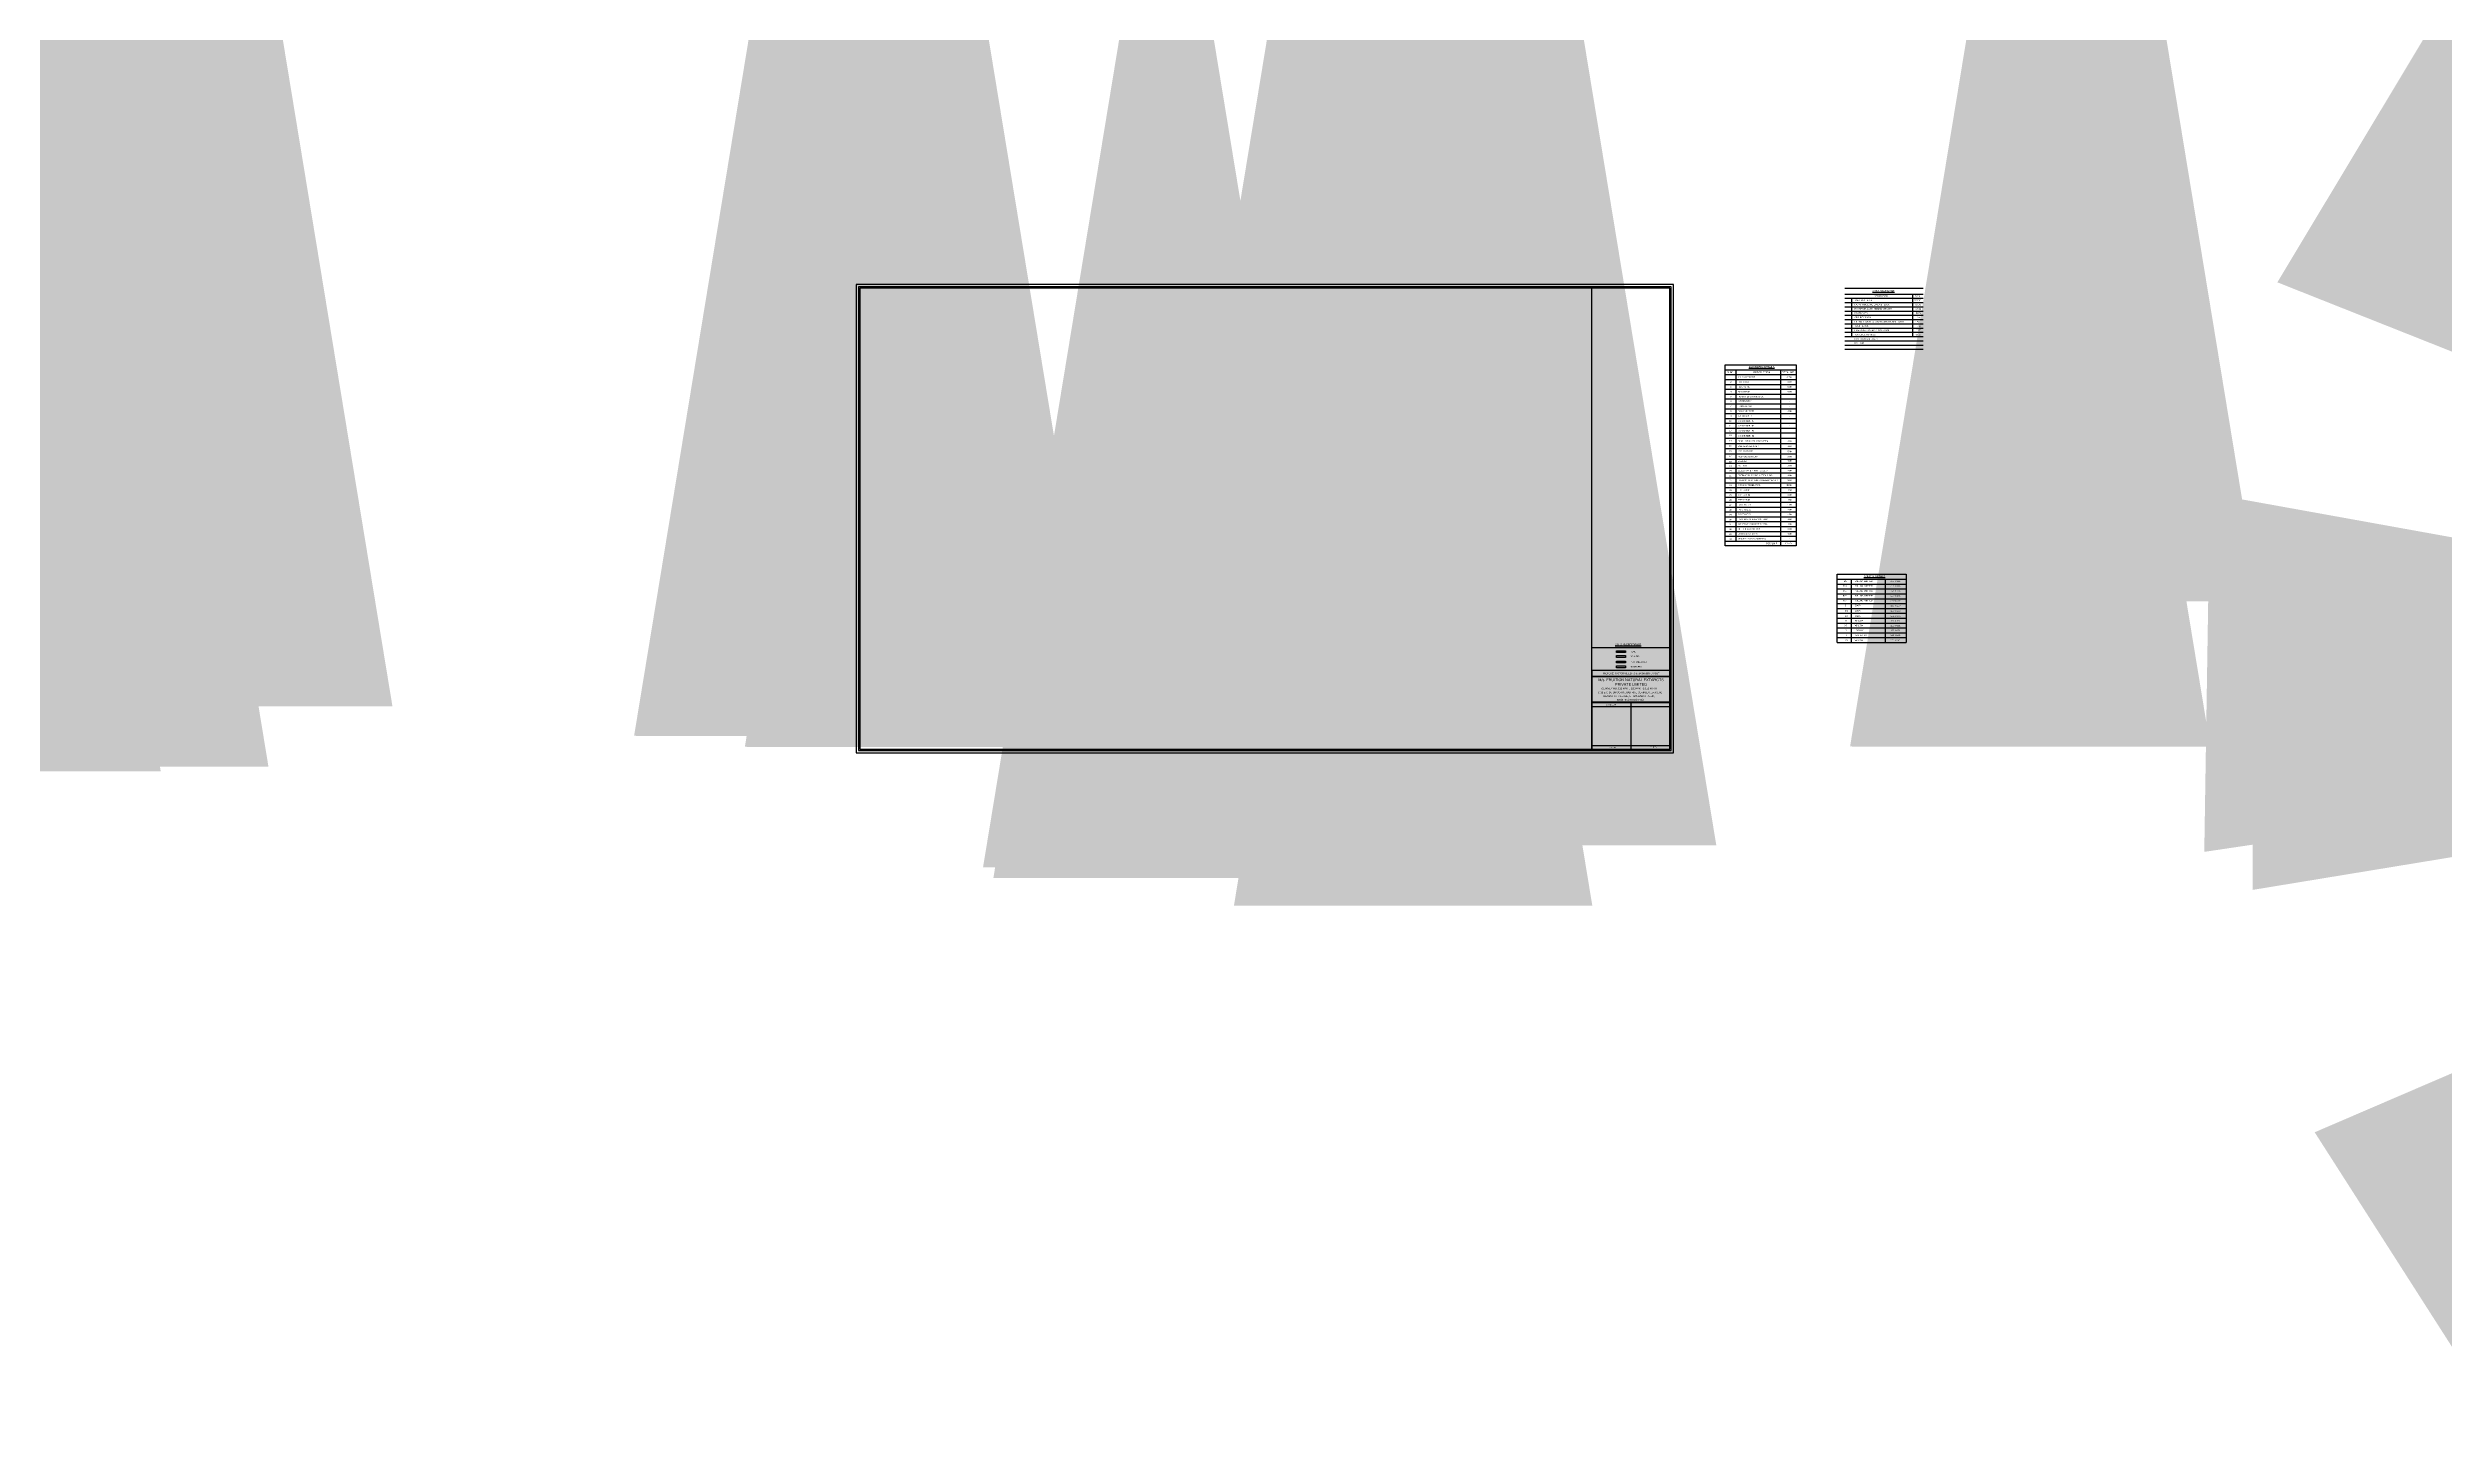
# Model space of a CAD drawing. Header units: metres. Extents: x 0 to 11269, y -5244 to -4054.
# Drawn here: x 10198.3 to 10638, y -5168.1 to -4913.7 of the extents above; entities that cross this region are included whole.
import ezdxf
from ezdxf.enums import TextEntityAlignment as Align

# ---------------------------------------------------------------- set-up
doc = ezdxf.new("R2010")
doc.units = ezdxf.units.M
doc.header["$MEASUREMENT"] = 0
for name, color, linetype in [('2CON', 5, 'Continuous'), ('3CON', 3, 'Continuous'), ('BOUNDARY', 6, 'Continuous'), ('DIM', 3, 'Continuous')]:
    doc.layers.add(name, color=color, linetype=linetype)
doc.styles.get("Standard").update_dxf_attribs({"font": 'arial.ttf'})
doc.dimstyles.new('300', dxfattribs={"dimscale": 0.1, "dimtxt": 500, "dimasz": 2000, "dimexe": 400, "dimexo": 1500, "dimgap": 0, "dimtad": 1, "dimlfac": 0.001, "dimzin": 0, "dimdsep": 46, "dimtxsty": 'Standard', "dimcen": 800, "dimse1": 1, "dimse2": 1, "dimclrd": 1, "dimclre": 5, "dimclrt": 3, "dimadec": 0, "dimazin": 0, "dimtfac": 1, "dimtix": 1, "dimtofl": 0, "dimtmove": 1, "dimatfit": 3, "dimfxl": 0, "dimtolj": 1, "dimtzin": 0, "dimarcsym": 0})
doc.dimstyles.new('GG', dxfattribs={"dimscale": 0.1, "dimtxt": 2000, "dimasz": 2000, "dimexe": 400, "dimexo": 1500, "dimgap": 0.08, "dimtad": 1, "dimlfac": 0.001, "dimzin": 0, "dimdsep": 46, "dimtxsty": 'Standard', "dimcen": 800, "dimse1": 1, "dimse2": 1, "dimclrd": 1, "dimclre": 5, "dimclrt": 3, "dimadec": 0, "dimazin": 0, "dimtfac": 1, "dimtix": 1, "dimtofl": 0, "dimtmove": 0, "dimatfit": 3, "dimfxl": 0, "dimtolj": 1, "dimtzin": 0, "dimarcsym": 0})

msp = doc.modelspace()

# ---------------------------------------------------------------- linework, layer by layer
at = {"color": 3}
for p, q in [((10481.61799, -5033.8256), (10481.61799, -5029.0718)), ((10481.61799, -5029.0718), (10495.85602, -5029.0718)), ((10495.85602, -5029.0718), (10495.85602, -5033.8256)), ((10495.85602, -5033.8256), (10481.61799, -5033.8256))]:
    msp.add_line(p, q, dxfattribs=at)
at = {"layer": '2CON'}
for points in [[(10486.09564, -5024.35019), (10487.79745, -5024.35019), (10487.79745, -5024.69651), (10486.09564, -5024.69651)], [(10486.09564, -5025.24039), (10487.79745, -5025.24039), (10487.79745, -5025.5867), (10486.09564, -5025.5867)], [(10486.09564, -5026.2564), (10487.79745, -5026.2564), (10487.79745, -5026.60272), (10486.09564, -5026.60272)], [(10486.09564, -5027.14694), (10487.79745, -5027.14694), (10487.79745, -5027.49326), (10486.09564, -5027.49326)]]:
    msp.add_lwpolyline(points, close=True, dxfattribs=at)
at = {"layer": '3CON'}
for p, q in [((10481.57549, -5027.94257), (10495.89852, -5027.94257)), ((10481.57549, -5029.0293), (10495.89852, -5029.0293)), ((10481.57549, -5033.8681), (10495.89852, -5033.8681)), ((10488.737, -5033.8681), (10488.737, -5042.441)), ((10481.57549, -5034.59502), (10495.89852, -5034.59502)), ((10481.57549, -5041.7797), (10495.89852, -5041.7797)), ((10481.57549, -5042.441), (10495.89852, -5042.441))]:
    msp.add_line(p, q, dxfattribs=at)
at = {"layer": 'DIM', "color": 2, "linetype": 'ByBlock', "ltscale": 100}
for p, q in [((10481.57549, -5042.441), (10481.57549, -4957.801)), ((10528.04229, -4957.801), (10542.36533, -4957.801)), ((10528.04229, -4958.88458), (10542.36533, -4958.88458)), ((10528.04229, -4959.6655), (10542.36533, -4959.6655)), ((10529.26088, -4959.6655), (10529.26088, -4966.69382)), ((10540.43876, -4958.88458), (10540.43876, -4966.69382)), ((10528.04229, -4960.44643), (10542.36533, -4960.44643)), ((10528.04229, -4961.22735), (10542.36533, -4961.22735)), ((10528.04229, -4962.00828), (10542.36533, -4962.00828)), ((10528.04229, -4962.7892), (10542.36533, -4962.7892)), ((10528.04229, -4963.57013), (10542.36533, -4963.57013)), ((10528.04229, -4964.35105), (10542.36533, -4964.35105)), ((10528.04229, -4965.13197), (10542.36533, -4965.13197)), ((10528.04229, -4965.9129), (10542.36533, -4965.9129)), ((10528.04229, -4966.69382), (10542.36533, -4966.69382)), ((10528.04229, -4967.47475), (10542.36533, -4967.47475)), ((10528.04229, -4968.25567), (10542.36533, -4968.25567)), ((10506.03075, -4971.85556), (10519.09997, -4971.85556)), ((10506.03075, -4972.78964), (10519.09997, -4972.78964)), ((10507.99313, -4972.78964), (10507.99313, -5004.23726)), ((10516.22283, -4972.78964), (10516.22283, -5005.12976)), ((10528.04229, -4969.0366), (10542.36533, -4969.0366)), ((10506.03075, -4973.68214), (10519.09997, -4973.68214)), ((10506.03075, -4974.57464), (10519.09997, -4974.57464)), ((10506.03075, -4975.46714), (10519.09997, -4975.46714)), ((10506.03075, -4976.35964), (10519.09997, -4976.35964)), ((10506.03075, -4976.35964), (10519.09997, -4976.35964)), ((10506.03075, -4977.25214), (10519.09997, -4977.25214)), ((10506.03075, -4977.25214), (10519.09997, -4977.25214)), ((10506.03075, -4978.14464), (10519.09997, -4978.14464)), ((10506.03075, -4978.14464), (10519.09997, -4978.14464)), ((10506.03075, -4979.03714), (10519.09997, -4979.03714)), ((10506.03075, -4979.03714), (10519.09997, -4979.03714)), ((10506.03075, -4979.92964), (10519.09997, -4979.92964)), ((10506.03075, -4980.82214), (10519.09997, -4980.82214)), ((10506.03075, -4981.71464), (10519.09997, -4981.71464)), ((10506.03075, -4982.60714), (10519.09997, -4982.60714)), ((10506.03075, -4982.60714), (10519.09997, -4982.60714)), ((10506.03075, -4983.49964), (10519.09997, -4983.49964)), ((10506.03075, -4983.49964), (10519.09997, -4983.49964)), ((10506.03075, -4984.39214), (10519.09997, -4984.39214)), ((10506.03075, -4984.39214), (10519.09997, -4984.39214)), ((10506.03075, -4985.35468), (10519.09997, -4985.35468)), ((10506.03075, -4986.31164), (10519.09997, -4986.31164)), ((10506.03075, -4987.26861), (10519.09997, -4987.26861)), ((10506.03075, -4988.22557), (10519.09997, -4988.22557)), ((10506.03075, -4989.18254), (10519.09997, -4989.18254)), ((10506.03075, -4989.94611), (10519.09997, -4989.94611)), ((10506.03075, -4990.83861), (10519.09997, -4990.83861)), ((10506.03075, -4991.73111), (10519.09997, -4991.73111)), ((10506.03075, -4992.62361), (10519.09997, -4992.62361)), ((10506.03075, -4993.51611), (10519.09997, -4993.51611)), ((10506.03075, -4994.40861), (10519.09997, -4994.40861)), ((10506.03075, -4995.30111), (10519.09997, -4995.30111)), ((10506.03075, -4996.19361), (10519.09997, -4996.19361)), ((10506.03075, -4997.08611), (10519.09997, -4997.08611)), ((10506.03075, -4997.98976), (10519.09997, -4997.98976)), ((10506.03075, -4998.88226), (10519.09997, -4998.88226)), ((10506.03075, -4999.77476), (10519.09997, -4999.77476)), ((10506.03075, -5000.66726), (10519.09997, -5000.66726)), ((10506.03075, -5001.55976), (10519.09997, -5001.55976)), ((10506.03075, -5002.45226), (10519.09997, -5002.45226)), ((10506.03075, -5003.34476), (10519.09997, -5003.34476)), ((10506.03075, -5004.23726), (10519.09997, -5004.23726)), ((10526.59205, -5010.28369), (10539.28401, -5010.28369)), ((10526.59205, -5022.84002), (10526.59205, -5010.28369)), ((10526.59205, -5011.23752), (10539.28401, -5011.23752)), ((10526.59205, -5012.13002), (10539.28401, -5012.13002)), ((10529.24446, -5022.84002), (10529.24446, -5011.23752)), ((10535.49624, -5022.84002), (10535.49624, -5011.23752)), ((10539.28401, -5010.28369), (10539.28401, -5022.84002)), ((10526.59205, -5013.02252), (10539.28401, -5013.02252)), ((10526.59205, -5013.91502), (10539.28401, -5013.91502)), ((10526.59205, -5014.80752), (10539.28401, -5014.80752)), ((10526.59205, -5015.70002), (10539.28401, -5015.70002)), ((10526.59205, -5015.70002), (10539.28401, -5015.70002)), ((10526.59205, -5016.59252), (10539.28401, -5016.59252)), ((10526.59205, -5017.48502), (10539.28401, -5017.48502)), ((10526.59205, -5018.37752), (10539.28401, -5018.37752)), ((10526.59205, -5019.27002), (10539.28401, -5019.27002)), ((10526.59205, -5020.16252), (10539.28401, -5020.16252)), ((10526.59205, -5021.05502), (10539.28401, -5021.05502)), ((10481.57549, -5023.77315), (10495.89852, -5023.77315)), ((10526.59205, -5021.94752), (10539.28401, -5021.94752)), ((10526.59205, -5022.84002), (10539.28401, -5022.84002)), ((10526.59205, -5022.84002), (10539.28401, -5022.84002))]:
    msp.add_line(p, q, dxfattribs=at)
at = {"layer": 'DIM', "color": 4, "linetype": 'ByBlock', "ltscale": 100}
msp.add_line((10481.57549, -5027.94257), (10481.57549, -5042.441), dxfattribs=at)
at = {"layer": 'DIM', "color": 2, "linetype": 'ByBlock', "ltscale": 100}
for points in [[(10346.57852, -4957.121), (10346.57852, -5043.121), (10496.57852, -5043.121), (10496.57852, -4957.121)], [(10347.02852, -4957.571), (10347.02852, -5042.671), (10496.12852, -5042.671), (10496.12852, -4957.571)], [(10347.25852, -4957.801), (10347.25852, -5042.441), (10495.89852, -5042.441), (10495.89852, -4957.801)], [(10506.03075, -4971.85556), (10519.09997, -4971.85556), (10519.09997, -5005.12976), (10506.03075, -5005.12976)]]:
    msp.add_lwpolyline(points, close=True, dxfattribs=at)

# ---------------------------------------------------------------- texts
at = {"color": 3, "linetype": 'Continuous'}
for s, height, p in [('DESCRIPTION', 0.25, (10533.43688, -4959.39292)), ('SQ.M', 0.25, (10540.933, -4959.39292)), ('TOTAL PLOT AREA', 0.25, (10529.81802, -4960.17385)), ('SECURITY ROOM', 0.25, (10529.81802, -4963.31371)), ('FACTORY BUILDING GROUND FLOOR', 0.25, (10529.81802, -4960.94865)), ('FACTORY BUILDING MEZZANINE FLOOR', 0.25, (10529.81802, -4961.72957)), ('BOILER SHED', 0.25, (10529.81802, -4962.51049)), ('EB PANEL ROOM, DG ROOM & MAINTENANCE ROOM', 0.25, (10529.81802, -4964.08475)), ('9267.30', 0.25, (10540.76107, -4960.1338)), ('391.05', 0.25, (10540.95643, -4960.94865)), ('159.24', 0.25, (10540.96077, -4961.72957)), ('139.65', 0.25, (10540.96371, -4964.0903)), ('103.51', 0.25, (10541.00343, -4962.49902)), ('  6.67', 0.25, (10541.16485, -4963.26603)), ('TOILET BLOCK', 0.25, (10529.81802, -4964.8643)), ('TOTAL BUILT UP AREA', 0.25, (10529.81802, -4966.4505)), ('FIRE HYDRANT SUMP & PUMP ROOM', 0.25, (10529.81802, -4965.65085)), ('PLOT COVERAGE - 8.97 %%%', 0.25, (10529.81802, -4967.27135)), ('F.S.I - 0.09', 0.25, (10529.81802, -4968.0199)), ('831.37', 0.25, (10540.96399, -4966.46676)), ('24.00', 0.25, (10541.15403, -4965.63364)), ('7.23', 0.25, (10541.34748, -4964.86759)), ('PULVARIZER UNIT', 0.25, (10508.44497, -4974.26014)), ('FILTER BAG', 0.25, (10508.44497, -4975.16364)), ('REACTOR 01', 0.25, (10508.44497, -4976.05614)), ('REACTOR 02', 0.25, (10508.44497, -4976.94864)), ('24.50', 0.25, (10517.33598, -4974.26014)), ('  3.00', 0.25, (10517.33598, -4975.15264)), ('  6.00', 0.25, (10517.33598, -4976.04514)), ('  6.00', 0.25, (10517.33598, -4976.93764)), ('AZEOTROPE 01', 0.25, (10508.44497, -4978.67414)), ('AZEOTROPE 01', 0.25, (10508.44497, -4981.40014)), ('RISING FILM EVAPORATOR', 0.25, (10508.44497, -4977.83014)), ('EVAPORATOR', 0.25, (10508.44497, -4979.62614)), ('DESOLVENTIZER', 0.25, (10508.44497, -4980.50764)), ('  3.00', 0.25, (10517.33598, -4980.50764)), ('-', 0.25, (10517.80651, -4977.83014)), ('-', 0.25, (10517.80651, -4978.72264)), ('-', 0.25, (10517.80651, -4979.61514)), ('-', 0.25, (10517.80651, -4981.40014)), ('CONDENSER - 01', 0.25, (10508.44497, -4982.29264)), ('CONDENSER - 02', 0.25, (10508.44497, -4983.18514)), ('CONDENSER - 03', 0.25, (10508.44497, -4984.07764)), ('CONDENSER - 04', 0.25, (10508.44497, -4985.04018)), ('DISTILLATION COLUMN SYSTEM', 0.25, (10508.44497, -4985.99714)), ('  3.00', 0.25, (10517.33598, -4985.99714)), ('-', 0.25, (10517.80651, -4982.29264)), ('-', 0.25, (10517.80651, -4983.18514)), ('-', 0.25, (10517.80651, -4984.07764)), ('-', 0.25, (10517.80651, -4985.04018)), ('WASTE WATER PUMP', 0.25, (10508.44497, -4986.95411)), ('VACUUM OUMP', 0.25, (10508.44497, -4987.84661)), ('HIGH VACUUM PUMP', 0.25, (10508.44497, -4988.84749)), ('BLENDER', 0.25, (10508.44497, -4989.69607)), ('BALL MILL', 0.25, (10508.44497, -4990.52411)), ('  3.00', 0.25, (10517.33598, -4988.86804)), ('  3.00', 0.25, (10517.33598, -4989.63161)), ('  3.00', 0.25, (10517.33598, -4990.52411)), ('  5.00', 0.25, (10517.33598, -4987.91107)), ('  1.50', 0.25, (10517.33598, -4986.95411)), ('THERMIC FLUID CIRCULATION PUMP', 0.25, (10508.44497, -4992.30911)), ('THERMIC FLUID HEATER BLOWER MOTOR', 0.25, (10508.44497, -4993.20161)), ('COOLING TOWER PUMP', 0.25, (10508.44497, -4994.09411)), ('BOILER WATER PUMP - 2 Nos. X ', 0.25, (10508.44497, -4991.41661)), ('ETP TANK 01', 0.25, (10508.44497, -4994.98661)), ('15.00', 0.25, (10517.33598, -4994.09411)), ('  4.00', 0.25, (10517.33598, -4991.41661)), ('  3.00', 0.25, (10517.33598, -4992.30911)), ('  2.00', 0.25, (10517.33598, -4993.20161)), ('  1.50', 0.25, (10517.33598, -4994.98661)), ('ETP TANK 02', 0.25, (10508.44497, -4995.87911)), ('ETP TANK 03', 0.25, (10508.44497, -4996.78276)), ('RO STAGE 01', 0.25, (10508.44497, -4997.67526)), ('RO STAGE 02', 0.25, (10508.44497, -4998.56776)), ('RO STAGE 03', 0.25, (10508.44497, -4999.46026)), ('  4.00', 0.25, (10517.33598, -4997.67526)), ('  4.00', 0.25, (10517.33598, -4998.56776)), ('  4.00', 0.25, (10517.33598, -4999.46026)), ('  2.00', 0.25, (10517.33598, -4995.87911)), ('  1.50', 0.25, (10517.33598, -4996.78276)), ('OIL FILTERATION PUMP', 0.25, (10508.44497, -5002.13776)), ('RO STAGE 01 REJECTION TANK', 0.25, (10508.44497, -5000.35276)), ('RO STAGE 02 REJECTION TANK', 0.25, (10508.44497, -5001.24526)), ('DRINKING WATER RO', 0.25, (10508.44497, -5003.03026)), ('  3.00', 0.25, (10517.33598, -5002.13776)), ('  3.00', 0.25, (10517.33598, -5003.03026)), ('  1.00', 0.25, (10517.33598, -5000.35276)), ('  1.00', 0.25, (10517.33598, -5001.24526)), ('GENSET - 40 KVA (STAND BY)', 0.25, (10508.44497, -5003.92276)), ('-', 0.25, (10517.80651, -5003.92276)), ('ROLLING SHUTTER', 0.25, (10529.85034, -5011.7183)), ('ROLLING SHUTTER', 0.25, (10529.85034, -5012.6108)), ('ROLLING SHUTTER', 0.25, (10529.85034, -5013.5033)), ('ROLLING SHUTTER', 0.25, (10529.85034, -5014.3958)), ('ROLLING SHUTTER', 0.25, (10529.85034, -5015.2883)), ('DOOR', 0.25, (10529.85034, -5016.1808)), ('WINDOW', 0.25, (10529.85034, -5018.95852)), ('WINDOW', 0.25, (10529.85034, -5019.85102)), ('DOOR', 0.25, (10529.85034, -5017.16104)), ('DOOR', 0.25, (10529.85034, -5018.14127)), ('LOUVERS', 0.25, (10529.85034, -5020.74352)), ('WINDOW', 0.25, (10529.83925, -5022.57417)), ('VENTILATOR', 0.25, (10529.85034, -5021.63602)), ('SCALE 1:100', 0.2125, (10484.2202, -5034.36372))]:
    msp.add_text(s, height=height, dxfattribs=at).set_placement(p)
for s, p in [('4', (10507.20875, -4976.93764)), ('3', (10507.20875, -4976.04514)), ('2', (10507.20875, -4975.15264)), ('1', (10507.20875, -4974.30001)), ('5', (10507.20875, -4977.83014)), ('8', (10507.20875, -4980.50764)), ('9', (10507.20875, -4981.40014)), ('6', (10507.20875, -4978.72264)), ('7', (10507.20875, -4979.61514)), ('10', (10507.20875, -4982.29264)), ('11', (10507.20875, -4983.18514)), ('12', (10507.20875, -4984.15251)), ('13', (10507.20875, -4984.97014)), ('14', (10507.20875, -4985.9271)), ('15', (10507.20875, -4986.88407)), ('16', (10507.20875, -4987.84661)), ('17', (10507.20875, -4988.80357)), ('18', (10507.20875, -4989.77095)), ('19', (10507.20875, -4990.57253)), ('20', (10507.20875, -4991.43941)), ('21', (10507.20875, -4992.34321)), ('22', (10507.20875, -4993.23571)), ('23', (10507.20875, -4994.12821)), ('24', (10507.20875, -4995.02071)), ('25', (10507.20875, -4995.91321)), ('26', (10507.20875, -4996.80571)), ('27', (10507.20875, -4997.72857)), ('28', (10507.20875, -4998.62107)), ('30', (10507.20875, -5000.40607)), ('31', (10507.20875, -5001.29857)), ('32', (10507.20875, -5002.19107)), ('33', (10507.20875, -5003.08357)), ('29', (10507.20875, -4999.51357)), ('34', (10507.20875, -5003.97607)), ('RS1', (10528.34254, -5012.6108)), ('RS', (10528.34254, -5011.7183)), ('4.93 X 3.66', (10538.19598, -5011.73078)), ('4.18 X 3.93', (10538.19598, -5012.62328)), ('RS2', (10528.34254, -5013.5033)), ('RS3', (10528.34254, -5014.3958)), ('RS4', (10528.34254, -5015.2883)), ('D', (10528.34254, -5016.1808)), ('4.98 X 4.88', (10538.19598, -5013.51578)), ('4.10 X 3.66', (10538.19598, -5014.40828)), ('2.00 X 3.66', (10538.19598, -5015.30078)), ('1.22 X 2.10', (10538.19598, -5016.19328)), ('GW', (10528.41996, -5019.85102)), ('LV', (10528.41996, -5020.74352)), ('W', (10528.41996, -5018.95852)), ('D1', (10528.53677, -5017.16104)), ('D2', (10528.53677, -5018.14127)), ('0.75 X 2.10', (10538.19598, -5018.15375)), ('1.00 X 2.10', (10538.19598, -5017.17352)), ('1.22 X 1.22', (10538.19598, -5018.971)), ('1.00 X 0.61', (10538.19598, -5019.8635)), ('1.22 X 0.91', (10538.19598, -5020.756)), ('V1', (10528.53674, -5022.57417)), ('V', (10528.41996, -5021.63602)), ('0.61 X 0.45', (10538.1849, -5022.58665)), ('0.61 X 0.61', (10538.19598, -5021.6485))]:
    msp.add_text(s, height=0.25, dxfattribs=at).set_placement(p, align=Align.RIGHT)
at = {"color": 2, "linetype": 'Continuous'}
for s, p in [('TOTAL H.P.', (10515.69416, -5004.80689)), ('165.00', (10518.26569, -5004.79367))]:
    msp.add_text(s, height=0.275, dxfattribs=at).set_placement(p, align=Align.RIGHT)
at = {"layer": '3CON', "color": 2}
for s, p in [('%%UAREA STATEMENT', (10535.109, -4958.33309)), ('%%UMACHINERY DETAILS', (10512.76763, -4972.27159)), ('S.No.', (10507.04629, -4973.24214)), ('DESCRIPTION', (10512.776, -4973.24214)), ('TOTAL HP', (10517.56384, -4973.24214)), ('%%UJOINERY DETAILS', (10533.47045, -5010.68918)), ('%%UCOLOUR REFERENCE', (10488.26004, -5023.23389))]:
    msp.add_text(s, height=0.321, dxfattribs=at).set_placement(p, align=Align.MIDDLE)
at = {"layer": '3CON'}
for s, height, p in [('ROAD', 0.25, (10488.67525, -5024.63691)), ('BOUNDRY', 0.25, (10488.67525, -5025.52711)), ('PLOT UNDER REF', 0.25, (10488.67525, -5026.54312)), ('MACHINERY', 0.25, (10488.67525, -5027.43366)), ('ENGINEER', 0.17, (10484.81996, -5042.19358)), ('OCCUPIER', 0.17, (10492.18791, -5042.16477))]:
    msp.add_text(s, height=height, dxfattribs=at).set_placement(p)
at = {"layer": '3CON', "color": 2}
for s, height, p in [('PROPOSED FACTORY BUILDING & MACHINERY LAYOUT', 0.27285, (10483.6088, -5028.67839)), ('C-13 & C-14, SIPCOT INDUSTRIAL COMPLEX, BARGUR,', 0.321, (10482.69757, -5032.16813)), ('(SURVEY NO. 119 PART, 120 PART & 151 PART)', 0.321, (10483.3867, -5031.43664)), ('OLAIPATTAI VILLAGE, UTHANGARAI TALUK,', 0.321, (10483.67851, -5032.8388)), ('KRISHNAGIRI DISTRICT.', 0.321, (10486.18519, -5033.50941))]:
    msp.add_text(s, height=height, dxfattribs=at).set_placement(p)
at = {"layer": '3CON', "color": 6, "linetype": 'ByBlock', "insert": (10488.77832, -5029.44919), "char_height": 0.49248, "width": 12.0622797, "attachment_point": 2, "line_spacing_factor": 1.035151}
msp.add_mtext('M/s. FRUITION NATURAL EXTARCTS PRIVATE LIMITED', dxfattribs=at)

# ---------------------------------------------------------------- leaders
at = {"layer": 'BOUNDARY', "color": 4, "ltscale": 30}
for points in [[(10570.76781, -4815.18001), (10570.76781, -4815.84813), (10570.57016, -4815.84813)], [(10571.11281, -4815.28249), (10571.11281, -4816.19778), (10570.87025, -4816.19778)], [(10447.84655, -4819.74964), (10447.84655, -4820.2162), (10447.6489, -4820.2162)], [(10448.19155, -4819.93255), (10448.19155, -4820.56585), (10447.94899, -4820.56585)], [(10171.60561, -4831.62672), (10171.60561, -4832.09327), (10171.40796, -4832.09327)], [(10171.95061, -4831.80963), (10171.95061, -4832.44293), (10171.70806, -4832.44293)], [(10437.04007, -4829.4402), (10437.04007, -4830.94097), (10436.84242, -4830.94097)], [(10437.38507, -4829.9887), (10437.38507, -4831.38252), (10437.14251, -4831.38252)], [(10222.57304, -4834.45386), (10222.57304, -4835.00678), (10222.37539, -4835.00678)], [(10222.91804, -4834.56332), (10222.91804, -4835.44833), (10222.67548, -4835.44833)], [(10228.28889, -4834.45386), (10228.28889, -4835.00678), (10228.09124, -4835.00678)], [(10228.63389, -4834.56332), (10228.63389, -4835.44833), (10228.39133, -4835.44833)], [(10462.01078, -4834.46337), (10462.01078, -4834.92992), (10461.81313, -4834.92992)], [(10462.35578, -4834.64628), (10462.35578, -4835.27958), (10462.11322, -4835.27958)], [(10338.74018, -4839.93679), (10338.74018, -4840.61783), (10338.52945, -4840.61783)], [(10339.08518, -4840.01079), (10339.08518, -4841.00613), (10338.80052, -4841.00613)], [(10359.06321, -4841.95316), (10359.06321, -4842.62128), (10358.86556, -4842.62128)], [(10359.40821, -4842.05564), (10359.40821, -4842.97094), (10359.16565, -4842.97094)], [(10561.86511, -4841.91101), (10561.86511, -4842.59205), (10561.65437, -4842.59205)], [(10562.21011, -4841.98502), (10562.21011, -4842.98036), (10561.92544, -4842.98036)], [(10185.76985, -4846.34045), (10185.76985, -4846.807), (10185.5722, -4846.807)], [(10186.11485, -4846.52335), (10186.11485, -4847.15666), (10185.87229, -4847.15666)], [(10433.82607, -4847.46253), (10433.82607, -4848.29744), (10433.62842, -4848.29744)], [(10434.17107, -4847.79006), (10434.17107, -4848.73899), (10433.92851, -4848.73899)], [(10465.49266, -4859.93627), (10465.49266, -4860.48919), (10465.29501, -4860.48919)], [(10465.83766, -4860.04573), (10465.83766, -4860.93074), (10465.5951, -4860.93074)], [(10471.20852, -4859.93627), (10471.20852, -4860.48919), (10471.01087, -4860.48919)], [(10471.55352, -4860.04573), (10471.55352, -4860.93074), (10471.31096, -4860.93074)], [(10430.42684, -4865.03177), (10430.42684, -4866.14661), (10430.22919, -4866.14661)], [(10430.77184, -4865.35931), (10430.77184, -4866.58816), (10430.52928, -4866.58816)]]:
    msp.add_leader(points, dimstyle='GG', override={"dimgap": 0.04, "dimtad": 0}, dxfattribs=at)
at = {"layer": 'DIM', "color": 4, "linetype": 'ByBlock', "ltscale": 100}
for points in [[(10205.8842, -4845.65979), (10205.8842, -4846.11782), (10206.0342, -4846.11782)], [(10430.34784, -4861.25677), (10430.34784, -4861.67804), (10430.45034, -4861.67804)], [(10402.76303, -4864.10188), (10402.76303, -4865.12693)], [(10404.66003, -4866.06925), (10404.66003, -4866.92775), (10404.91903, -4866.92775)], [(10448.80382, -4871.1422), (10448.80382, -4871.60023), (10448.95382, -4871.60023)], [(10795.76806, -5031.52606), (10795.00785, -5031.06948), (10794.82435, -5031.06948)], [(10794.46665, -5031.52749), (10793.92621, -5031.51903), (10793.74271, -5031.51903)]]:
    msp.add_leader(points, dimstyle='300', override={"dimgap": 0.04, "dimtad": 0, "dimfxl": 0.1875}, dxfattribs=at)
at = {"layer": 'DIM', "color": 7, "linetype": 'ByBlock', "ltscale": 100}
for points in [[(10802.85065, -5035.37594), (10802.27314, -5035.37594), (10802.27314, -5034.77826)], [(10800.42324, -5032.65027), (10799.78267, -5033.06012)]]:
    msp.add_leader(points, dimstyle='300', override={"dimgap": 0.04, "dimtad": 0, "dimfxl": 0.1875}, dxfattribs=at)

doc.saveas('drawing.dxf')
